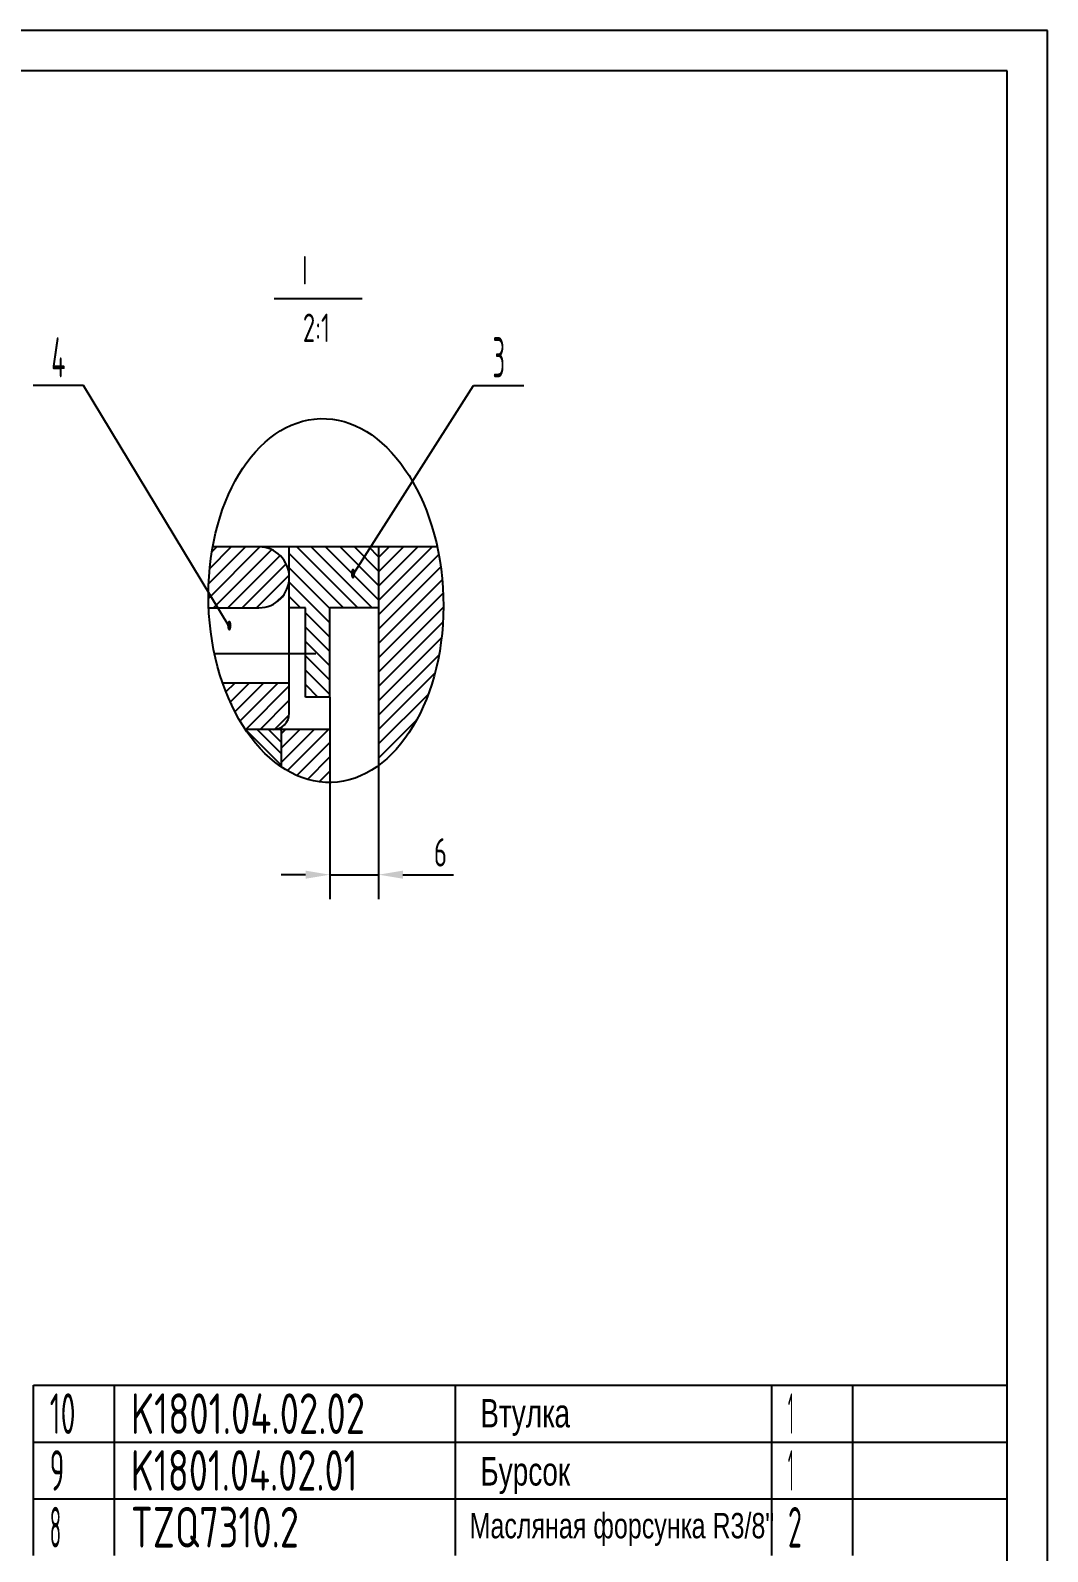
# Model space of a CAD drawing. Header units: millimetres. Extents: x 221 to 3581, y 122 to 2591.
# Drawn here: x 2578 to 3581, y 1091 to 2591 of the extents above; entities that cross this region are included whole.
import ezdxf
from ezdxf.enums import TextEntityAlignment as Align

# ---------------------------------------------------------------- set-up
doc = ezdxf.new("R2010")
doc.units = ezdxf.units.MM
doc.header["$LTSCALE"] = 80
doc.linetypes.add('G', pattern=[2, 1.25, -0.25, 0.25, -0.25])
for name, color, linetype in [('01', 7, 'Continuous'), ('02', 1, 'Continuous'), ('02C', 3, 'Continuous'), ('05', 4, 'G'), ('08', 1, 'Continuous'), ('11', 3, 'Continuous')]:
    doc.layers.add(name, color=color, linetype=linetype)
doc.styles.get("Standard").update_dxf_attribs({"font": 'isocp', "width": 0.707, "bigfont": 'intecad.shx'})
doc.dimstyles.new('INTE', dxfattribs={"dimscale": 8, "dimtxt": 3.5, "dimasz": 3, "dimexe": 3, "dimexo": 0, "dimgap": 1, "dimtad": 1, "dimdec": 1, "dimdsep": 46, "dimtxsty": 'Standard', "dimcen": 0, "dimclrd": 1, "dimclre": 1, "dimclrt": 3, "dimadec": 0, "dimazin": 0, "dimtfac": 1, "dimtdec": 1, "dimtmove": 0, "dimatfit": 0, "dimfxl": 1, "dimarcsym": 0})
pattern_1 = [(45, (397.273, 508.828), (-7.071068, 7.071068), [])]

# ---------------------------------------------------------------- blocks, each defined once
blk = doc.blocks.new('*D11')
at = {"layer": '08', "color": 1, "lineweight": -2}
for p, q in [((2921.3, 1866.1), (2921.3, 1734.4)), ((2873.3, 1849.3), (2873.3, 1734.4)), ((2849.3, 1758.4), (2825.3, 1758.4)), ((2873.3, 1758.4), (2921.3, 1758.4)), ((2945.3, 1758.4), (2995.4, 1758.4))]:
    blk.add_line(p, q, dxfattribs=at)
at = {"layer": '08', "color": 1}
for points in [[(2849.3, 1762.4), (2849.3, 1754.4), (2873.3, 1758.4)], [(2945.3, 1762.4), (2945.3, 1754.4), (2921.3, 1758.4)]]:
    blk.add_solid(points, dxfattribs=at)
at = {"layer": 'DEFPOINTS', "color": 0}
for p in [(2921.3, 1866.1), (2873.3, 1849.3), (2921.3, 1758.4)]:
    blk.add_point(p, dxfattribs=at)
at = {"layer": '08', "color": 3, "insert": (2982.4, 1780.4), "char_height": 28, "attachment_point": 5}
blk.add_mtext('6', dxfattribs=at)
blk = doc.blocks.new('inte_dim_blk')
at = {"layer": '08', "color": 1}
blk.add_line((0, 0), (-3, 0), dxfattribs=at)
blk = doc.blocks.new('*U34')
at = {"layer": '01'}
for points in [[(415, 292), (25, 292)], [(415, 5), (415, 292)]]:
    blk.add_lwpolyline(points, dxfattribs=at)
at = {"layer": '02'}
for points in [[(420, 297), (0, 297)], [(420, 0), (420, 297)]]:
    blk.add_lwpolyline(points, dxfattribs=at)
blk = doc.blocks.new('*U44')
at = {"layer": '01'}
for p, q in [((0, -56), (0, 0)), ((960, -56), (960, 0))]:
    blk.add_line(p, q, dxfattribs=at)
at = {"layer": '02'}
for p, q in [((0, 0), (80, 0)), ((80, -56), (80, 0)), ((80, 0), (416, 0)), ((416, -56), (416, 0)), ((416, 0), (728, 0)), ((728, -56), (728, 0)), ((728, 0), (808, 0)), ((808, -56), (808, 0)), ((808, 0), (960, 0))]:
    blk.add_line(p, q, dxfattribs=at)
blk = doc.blocks.new('*U45')
at = {"layer": '01'}
for p, q in [((0, -56), (0, 0)), ((960, -56), (960, 0))]:
    blk.add_line(p, q, dxfattribs=at)
at = {"layer": '02'}
for p, q in [((0, 0), (80, 0)), ((80, -56), (80, 0)), ((80, 0), (416, 0)), ((416, -56), (416, 0)), ((416, 0), (728, 0)), ((728, -56), (728, 0)), ((728, 0), (808, 0)), ((808, -56), (808, 0)), ((808, 0), (960, 0))]:
    blk.add_line(p, q, dxfattribs=at)
blk = doc.blocks.new('*U46')
at = {"layer": '01'}
for p, q in [((0, -56), (0, 0)), ((0, 0), (80, 0)), ((80, 0), (416, 0)), ((416, 0), (728, 0)), ((728, 0), (808, 0)), ((808, 0), (960, 0)), ((960, -56), (960, 0))]:
    blk.add_line(p, q, dxfattribs=at)
at = {"layer": '02'}
for p, q in [((80, -56), (80, 0)), ((416, -56), (416, 0)), ((728, -56), (728, 0)), ((808, -56), (808, 0))]:
    blk.add_line(p, q, dxfattribs=at)

msp = doc.modelspace()

# ---------------------------------------------------------------- hatches: boundary and pattern name
at = {"layer": '02'}
h = msp.add_hatch(dxfattribs=at)
h.set_pattern_fill('_USER', color=256, scale=10, angle=45, style=0, pattern_type=0)
h.set_pattern_definition(pattern_1)
edge = h.paths.add_edge_path()
edge.add_line((2803.34, 2081.58), (2757.78, 2081.58))
edge.add_ellipse((2869.42, 2028.72), major_axis=(-5.52, 179.39), ratio=0.6452511, start_angle=71.72761, end_angle=91.14218)
edge.add_line((2753.81, 2021.58), (2803.34, 2021.58))
edge.add_arc((2803.34, 2051.58), 30, 270, 450)
h = msp.add_hatch(dxfattribs=at)
h.set_pattern_fill('_USER', color=256, scale=10, angle=135, style=0, pattern_type=0)
h.set_pattern_definition([(135, (397.273, 508.828), (-7.071068, -7.071068), [])])
h.paths.add_polyline_path([(2921.34, 2021.58), (2921.34, 2081.58), (2833.34, 2081.58), (2833.34, 2021.58), (2849.34, 2021.58), (2849.34, 1933.58), (2873.34, 1933.58), (2873.34, 2021.58)])
h = msp.add_hatch(dxfattribs=at)
h.set_pattern_fill('_USER', color=256, scale=10, angle=45, style=0, pattern_type=0)
h.set_pattern_definition(pattern_1)
edge = h.paths.add_edge_path()
edge.add_ellipse((2869.42, 2028.72), major_axis=(-5.52, 179.39), ratio=0.6452511, start_angle=203.88297, end_angle=285.99678)
edge.add_line((2979.17, 2081.58), (2921.34, 2081.58))
edge.add_line((2921.34, 2081.58), (2921.34, 1866.13))
h = msp.add_hatch(dxfattribs=at)
h.set_pattern_fill('_USER', color=256, scale=10, angle=45, style=0, pattern_type=0)
h.set_pattern_definition([(45, (54.205, 508.828), (-7.071068, 7.071068), [])])
edge = h.paths.add_edge_path()
edge.add_line((2833.34, 1947.58), (2767.56, 1947.58))
edge.add_ellipse((2869.42, 2028.72), major_axis=(-5.52, 179.39), ratio=0.6452511, start_angle=115.74771, end_angle=133.9819)
edge.add_line((2789.97, 1901.58), (2817.34, 1901.58))
edge.add_arc((2817.34, 1917.58), 16, 270, 360)
edge.add_line((2833.34, 1917.58), (2833.34, 1947.58))
h = msp.add_hatch(dxfattribs=at)
h.set_pattern_fill('_USER', color=256, scale=8, angle=135, style=0, pattern_type=0)
h.set_pattern_definition([(135, (4.127, 150.918), (-5.656854, -5.656854), [])])
edge = h.paths.add_edge_path()
edge.add_ellipse((2869.42, 2028.72), major_axis=(-5.52, 179.39), ratio=0.6452511, start_angle=133.9819, end_angle=154.908)
edge.add_line((2825.34, 1864.75), (2825.34, 1901.58))
edge.add_line((2825.34, 1901.58), (2789.97, 1901.58))
h = msp.add_hatch(dxfattribs=at)
h.set_pattern_fill('_USER', color=256, scale=10, angle=45, style=0, pattern_type=0)
h.set_pattern_definition([(45, (4.127, 150.918), (-7.071068, 7.071068), [])])
edge = h.paths.add_edge_path()
edge.add_line((2825.34, 1901.58), (2825.34, 1864.75))
edge.add_ellipse((2869.42, 2028.72), major_axis=(-5.52, 179.39), ratio=0.6452511, start_angle=154.908, end_angle=179.20412)
edge.add_line((2873.34, 1849.3), (2873.34, 1901.58))
edge.add_line((2873.34, 1901.58), (2825.34, 1901.58))

# ---------------------------------------------------------------- linework, layer by layer
for p, q in [((2818.55, 2326.69), (2905.03, 2326.69)), ((2833.34, 1917.58), (2833.34, 2081.58)), ((2921.34, 2081.58), (2921.34, 1866.13)), ((2753.81, 2021.58), (2803.34, 2021.58)), ((2849.34, 1933.58), (2849.34, 2021.58)), ((2921.34, 2021.58), (2873.34, 2021.58)), ((2767.56, 1947.58), (2833.34, 1947.58)), ((2873.34, 1933.58), (2873.34, 1849.3))]:
    msp.add_line(p, q)
msp.add_arc((2817.34, 1917.58), 16, 270, 0)
at = {"layer": '01'}
for p, q in [((2979.17, 2081.58), (2757.78, 2081.58)), ((2849.34, 2021.58), (2833.34, 2021.58)), ((2873.34, 1933.58), (2873.34, 2021.58)), ((2873.34, 1933.58), (2849.34, 1933.58)), ((2873.34, 1901.58), (2789.97, 1901.58)), ((2825.34, 1903.73), (2825.34, 1864.75))]:
    msp.add_line(p, q, dxfattribs=at)
msp.add_arc((2803.34, 2051.58), 30, 270, 90, dxfattribs=at)
at = {"layer": '02'}
for p, q in [((2630.34, 2240.76), (2580.74, 2240.76)), ((2774.18, 2003.02), (2630.34, 2240.76)), ((2896.14, 2054.3), (3015.1, 2240.76)), ((3015.1, 2240.76), (3064.7, 2240.76))]:
    msp.add_line(p, q, dxfattribs=at)
at = {"layer": '02C'}
msp.add_ellipse((2869.42, 2028.72), major_axis=(-5.52, 179.39), ratio=0.6452511, dxfattribs=at)
at = {"layer": '05'}
msp.add_line((2759.52, 1976.58), (2861.04, 1976.58), dxfattribs=at)

# ---------------------------------------------------------------- block references
at = {"xscale": 8, "yscale": 8, "zscale": 8}
msp.add_blockref('*U34', (221.06, 214.91), dxfattribs=at)
for name, p in [('*U46', (2581.06, 1254.91)), ('*U45', (2581.06, 1198.91)), ('*U44', (2581.06, 1142.91))]:
    msp.add_blockref(name, p)

# ---------------------------------------------------------------- texts
at = {"attachment_point": 1}
for s, insert, char_height in [('{\\C3;I}', (2845.78, 2368.41), 28), ('{\\fArial|b0|i0|c204|p34;\\C3;Втулка}', (3021.64, 1241.38), 28), ('{\\fArial|b0|i0|c204|p34;\\C3;Бурсок}', (3021.64, 1184.02), 28), ('\\A1;{\\fArial|b0|i0|c204|p34;\\C3;Масляная форсунка \\fArial|b0|i0|c0|p34;R3/8"}', (3011.1, 1129), 25)]:
    msp.add_mtext(s, dxfattribs=dict(at, insert=insert, char_height=char_height))
at = {"layer": '02', "width": 0.605172}
for p, p2 in [((2893.74, 2050.3), (2898.54, 2050.3)), ((2771.78, 1999.02), (2776.58, 1999.02))]:
    msp.add_text('●', height=8, dxfattribs=at).set_placement(p, p2, align=Align.FIT)
at = {"layer": '11', "color": 3, "linetype": 'Continuous', "width": 0.707}
msp.add_text('2:1', height=28, dxfattribs=at).set_placement((2846.67, 2283.67))
at = {"layer": '11'}
for s, height, width, p, p2 in [('4', 39.6, 0.543846, (2598.54, 2248.76), (2612.54, 2248.76)), ('3', 39.6, 0.527686, (3033.73, 2248.76), (3046.08, 2248.76)), ('10', 40, 0.606076, (2597.06, 1206.91), (2622.54, 1206.91)), ('K1801.04.02.02', 40, 0.694246, (2677.06, 1206.91), (2907.97, 1206.91)), ('1', 40, 0.404, (3325.06, 1206.91), (3330.72, 1206.91)), ('9', 40, 0.579528, (2597.06, 1150.91), (2611.47, 1150.91)), ('K1801.04.02.01', 40, 0.693834, (2677.06, 1150.91), (2900.61, 1150.91)), ('1', 40, 0.404, (3325.06, 1150.91), (3330.72, 1150.91)), ('8', 40, 0.514182, (2597.06, 1094.91), (2608.37, 1094.91)), ('TZQ7310.2', 40, 0.689355, (2677.06, 1094.91), (2842.78, 1094.91)), ('2', 40, 0.562593, (3325.06, 1094.91), (3338.79, 1094.91))]:
    msp.add_text(s, height=height, dxfattribs=dict(at, width=width)).set_placement(p, p2, align=Align.FIT)

# ---------------------------------------------------------------- dimensions: what is measured, and where the dimension line sits
at = {"layer": '08'}
dim = msp.add_linear_dim(base=(2921.34, 1758.45), p1=(2873.34, 1849.3), p2=(2921.34, 1866.13), text='6', dimstyle='INTE', override={"dimblk2": 'inte_dim_blk'}, dxfattribs=at)
dim.commit()
dim.dimension.update_dxf_attribs({"geometry": '*D11', "text_midpoint": (2982.38, 1780.45)})

doc.saveas('drawing.dxf')
